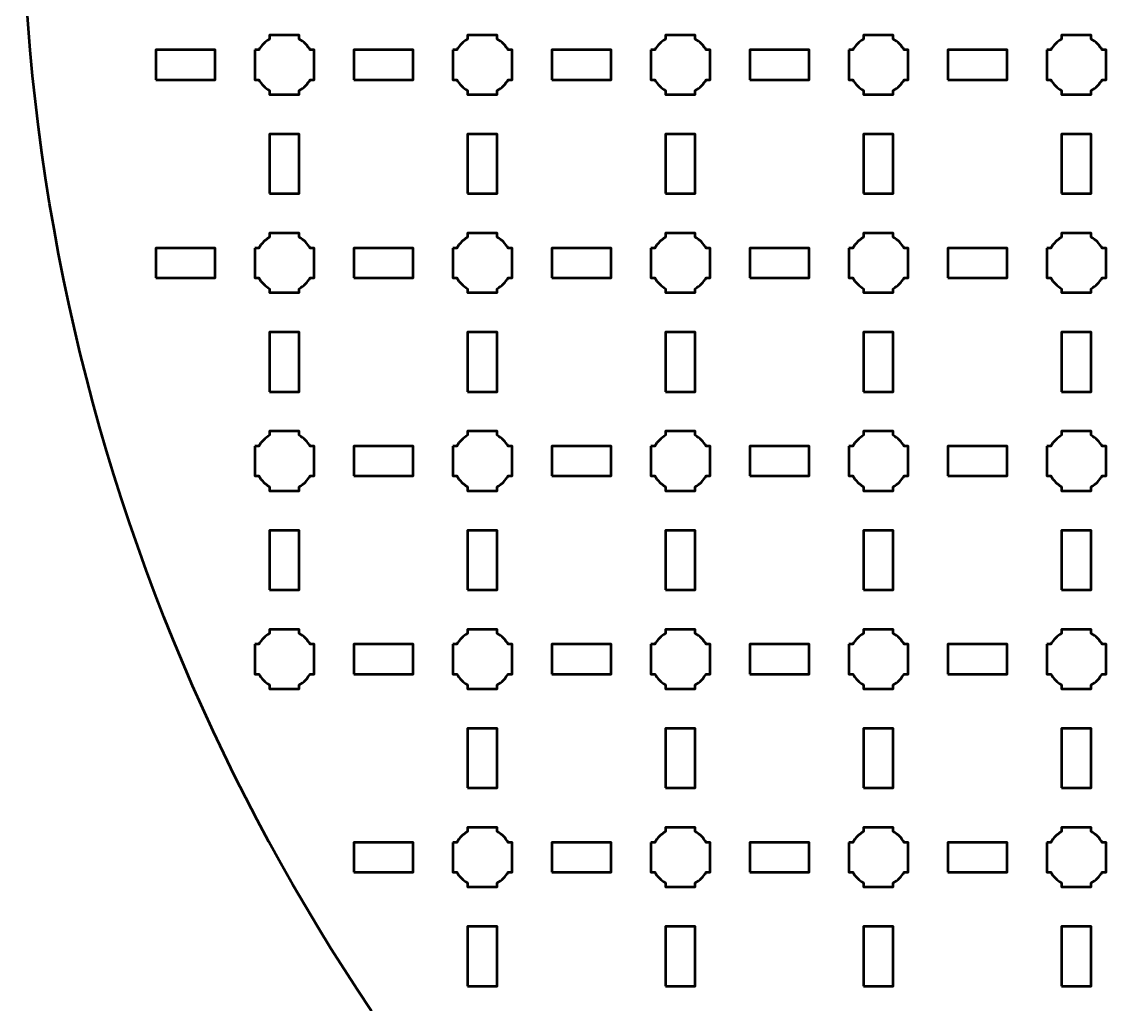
# Model space of a CAD drawing. Header units: centimetres. Extents: x -31.1 to 10.1, y -35.5 to 5.8.
# Drawn here: x -31.15 to -20, y -26.34 to -16.42 of the extents above; entities that cross this region are included whole.
import ezdxf

# ---------------------------------------------------------------- set-up
doc = ezdxf.new("R2010")
doc.units = ezdxf.units.CM
doc.header["$MEASUREMENT"] = 0
doc.layers.add('Layer 1', color=7, linetype='Continuous')

msp = doc.modelspace()

# ---------------------------------------------------------------- linework, layer by layer
at = {"layer": 'Layer 1', "lineweight": 53}
for points in [[(-29.8, -17), (-29.2, -17), (-29.2, -16.7), (-29.8, -16.7), (-29.8, -17)], [(-27.8, -17), (-27.2, -17), (-27.2, -16.7), (-27.8, -16.7), (-27.8, -17)], [(-25.8, -17), (-25.2, -17), (-25.2, -16.7), (-25.8, -16.7), (-25.8, -17)], [(-23.8, -17), (-23.2, -17), (-23.2, -16.7), (-23.8, -16.7), (-23.8, -17)], [(-21.8, -17), (-21.2, -17), (-21.2, -16.7), (-21.8, -16.7), (-21.8, -17)], [(-28.65, -18.15), (-28.35, -18.15), (-28.35, -17.55), (-28.65, -17.55), (-28.65, -18.15)], [(-26.65, -18.15), (-26.35, -18.15), (-26.35, -17.55), (-26.65, -17.55), (-26.65, -18.15)], [(-24.65, -18.15), (-24.35, -18.15), (-24.35, -17.55), (-24.65, -17.55), (-24.65, -18.15)], [(-22.65, -18.15), (-22.35, -18.15), (-22.35, -17.55), (-22.65, -17.55), (-22.65, -18.15)], [(-20.65, -18.15), (-20.35, -18.15), (-20.35, -17.55), (-20.65, -17.55), (-20.65, -18.15)], [(-29.8, -19), (-29.2, -19), (-29.2, -18.7), (-29.8, -18.7), (-29.8, -19)], [(-27.8, -19), (-27.2, -19), (-27.2, -18.7), (-27.8, -18.7), (-27.8, -19)], [(-25.8, -19), (-25.2, -19), (-25.2, -18.7), (-25.8, -18.7), (-25.8, -19)], [(-23.8, -19), (-23.2, -19), (-23.2, -18.7), (-23.8, -18.7), (-23.8, -19)], [(-21.8, -19), (-21.2, -19), (-21.2, -18.7), (-21.8, -18.7), (-21.8, -19)], [(-28.65, -20.15), (-28.35, -20.15), (-28.35, -19.55), (-28.65, -19.55), (-28.65, -20.15)], [(-26.65, -20.15), (-26.35, -20.15), (-26.35, -19.55), (-26.65, -19.55), (-26.65, -20.15)], [(-24.65, -20.15), (-24.35, -20.15), (-24.35, -19.55), (-24.65, -19.55), (-24.65, -20.15)], [(-22.65, -20.15), (-22.35, -20.15), (-22.35, -19.55), (-22.65, -19.55), (-22.65, -20.15)], [(-20.65, -20.15), (-20.35, -20.15), (-20.35, -19.55), (-20.65, -19.55), (-20.65, -20.15)], [(-27.8, -21), (-27.2, -21), (-27.2, -20.7), (-27.8, -20.7), (-27.8, -21)], [(-25.8, -21), (-25.2, -21), (-25.2, -20.7), (-25.8, -20.7), (-25.8, -21)], [(-23.8, -21), (-23.2, -21), (-23.2, -20.7), (-23.8, -20.7), (-23.8, -21)], [(-21.8, -21), (-21.2, -21), (-21.2, -20.7), (-21.8, -20.7), (-21.8, -21)], [(-28.65, -22.15), (-28.35, -22.15), (-28.35, -21.55), (-28.65, -21.55), (-28.65, -22.15)], [(-26.65, -22.15), (-26.35, -22.15), (-26.35, -21.55), (-26.65, -21.55), (-26.65, -22.15)], [(-24.65, -22.15), (-24.35, -22.15), (-24.35, -21.55), (-24.65, -21.55), (-24.65, -22.15)], [(-22.65, -22.15), (-22.35, -22.15), (-22.35, -21.55), (-22.65, -21.55), (-22.65, -22.15)], [(-20.65, -22.15), (-20.35, -22.15), (-20.35, -21.55), (-20.65, -21.55), (-20.65, -22.15)], [(-27.8, -23), (-27.2, -23), (-27.2, -22.7), (-27.8, -22.7), (-27.8, -23)], [(-25.8, -23), (-25.2, -23), (-25.2, -22.7), (-25.8, -22.7), (-25.8, -23)], [(-23.8, -23), (-23.2, -23), (-23.2, -22.7), (-23.8, -22.7), (-23.8, -23)], [(-21.8, -23), (-21.2, -23), (-21.2, -22.7), (-21.8, -22.7), (-21.8, -23)], [(-26.65, -24.15), (-26.35, -24.15), (-26.35, -23.55), (-26.65, -23.55), (-26.65, -24.15)], [(-24.65, -24.15), (-24.35, -24.15), (-24.35, -23.55), (-24.65, -23.55), (-24.65, -24.15)], [(-22.65, -24.15), (-22.35, -24.15), (-22.35, -23.55), (-22.65, -23.55), (-22.65, -24.15)], [(-20.65, -24.15), (-20.35, -24.15), (-20.35, -23.55), (-20.65, -23.55), (-20.65, -24.15)], [(-27.8, -25), (-27.2, -25), (-27.2, -24.7), (-27.8, -24.7), (-27.8, -25)], [(-25.8, -25), (-25.2, -25), (-25.2, -24.7), (-25.8, -24.7), (-25.8, -25)], [(-23.8, -25), (-23.2, -25), (-23.2, -24.7), (-23.8, -24.7), (-23.8, -25)], [(-21.8, -25), (-21.2, -25), (-21.2, -24.7), (-21.8, -24.7), (-21.8, -25)], [(-26.65, -26.15), (-26.35, -26.15), (-26.35, -25.55), (-26.65, -25.55), (-26.65, -26.15)], [(-24.65, -26.15), (-24.35, -26.15), (-24.35, -25.55), (-24.65, -25.55), (-24.65, -26.15)], [(-22.65, -26.15), (-22.35, -26.15), (-22.35, -25.55), (-22.65, -25.55), (-22.65, -26.15)], [(-20.65, -26.15), (-20.35, -26.15), (-20.35, -25.55), (-20.65, -25.55), (-20.65, -26.15)]]:
    msp.add_lwpolyline(points, close=True, dxfattribs=at)
at = {"layer": 'Layer 1', "color": 250, "lineweight": 53}
msp.add_ellipse((-10.5, -14.85), major_axis=(0, 20.65), ratio=1, dxfattribs=at)
at = {"layer": 'Layer 1', "lineweight": 53}
for points in [[(-28.8, -16.7), (-28.8, -16.7), (-28.75985, -16.7), (-28.75985, -16.7), (-28.75985, -16.7), (-28.7335, -16.65447), (-28.69553, -16.6165), (-28.65, -16.59015), (-28.65, -16.59015), (-28.65, -16.59015), (-28.65, -16.55), (-28.65, -16.55), (-28.65, -16.55), (-28.65, -16.55), (-28.5, -16.55), (-28.5, -16.55), (-28.5, -16.55), (-28.5, -16.55), (-28.35, -16.55), (-28.35, -16.55), (-28.35, -16.55), (-28.35, -16.55), (-28.35, -16.59015), (-28.35, -16.59015), (-28.35, -16.59015), (-28.30447, -16.6165), (-28.2665, -16.65447), (-28.24015, -16.7), (-28.24015, -16.7), (-28.24015, -16.7), (-28.2, -16.7), (-28.2, -16.7), (-28.2, -16.7), (-28.2, -16.7), (-28.2, -16.85), (-28.2, -16.85), (-28.2, -16.85), (-28.2, -16.85), (-28.2, -17), (-28.2, -17), (-28.2, -17), (-28.2, -17), (-28.24015, -17), (-28.24015, -17), (-28.24015, -17), (-28.2665, -17.04553), (-28.30447, -17.0835), (-28.35, -17.10985), (-28.35, -17.10985), (-28.35, -17.10985), (-28.35, -17.15), (-28.35, -17.15), (-28.35, -17.15), (-28.35, -17.15), (-28.5, -17.15), (-28.5, -17.15), (-28.5, -17.15), (-28.5, -17.15), (-28.65, -17.15), (-28.65, -17.15), (-28.65, -17.15), (-28.65, -17.15), (-28.65, -17.10985), (-28.65, -17.10985), (-28.65, -17.10985), (-28.69553, -17.0835), (-28.7335, -17.04553), (-28.75985, -17), (-28.75985, -17), (-28.75985, -17), (-28.8, -17), (-28.8, -17), (-28.8, -17), (-28.8, -17), (-28.8, -16.85), (-28.8, -16.85), (-28.8, -16.85), (-28.8, -16.85), (-28.8, -16.7), (-28.8, -16.7)], [(-26.8, -16.7), (-26.8, -16.7), (-26.75985, -16.7), (-26.75985, -16.7), (-26.75985, -16.7), (-26.7335, -16.65447), (-26.69553, -16.6165), (-26.65, -16.59015), (-26.65, -16.59015), (-26.65, -16.59015), (-26.65, -16.55), (-26.65, -16.55), (-26.65, -16.55), (-26.65, -16.55), (-26.5, -16.55), (-26.5, -16.55), (-26.5, -16.55), (-26.5, -16.55), (-26.35, -16.55), (-26.35, -16.55), (-26.35, -16.55), (-26.35, -16.55), (-26.35, -16.59015), (-26.35, -16.59015), (-26.35, -16.59015), (-26.30447, -16.6165), (-26.2665, -16.65447), (-26.24015, -16.7), (-26.24015, -16.7), (-26.24015, -16.7), (-26.2, -16.7), (-26.2, -16.7), (-26.2, -16.7), (-26.2, -16.7), (-26.2, -16.85), (-26.2, -16.85), (-26.2, -16.85), (-26.2, -16.85), (-26.2, -17), (-26.2, -17), (-26.2, -17), (-26.2, -17), (-26.24015, -17), (-26.24015, -17), (-26.24015, -17), (-26.2665, -17.04553), (-26.30447, -17.0835), (-26.35, -17.10985), (-26.35, -17.10985), (-26.35, -17.10985), (-26.35, -17.15), (-26.35, -17.15), (-26.35, -17.15), (-26.35, -17.15), (-26.5, -17.15), (-26.5, -17.15), (-26.5, -17.15), (-26.5, -17.15), (-26.65, -17.15), (-26.65, -17.15), (-26.65, -17.15), (-26.65, -17.15), (-26.65, -17.10985), (-26.65, -17.10985), (-26.65, -17.10985), (-26.69553, -17.0835), (-26.7335, -17.04553), (-26.75985, -17), (-26.75985, -17), (-26.75985, -17), (-26.8, -17), (-26.8, -17), (-26.8, -17), (-26.8, -17), (-26.8, -16.85), (-26.8, -16.85), (-26.8, -16.85), (-26.8, -16.85), (-26.8, -16.7), (-26.8, -16.7)], [(-24.8, -16.7), (-24.8, -16.7), (-24.75985, -16.7), (-24.75985, -16.7), (-24.75985, -16.7), (-24.7335, -16.65447), (-24.69553, -16.6165), (-24.65, -16.59015), (-24.65, -16.59015), (-24.65, -16.59015), (-24.65, -16.55), (-24.65, -16.55), (-24.65, -16.55), (-24.65, -16.55), (-24.5, -16.55), (-24.5, -16.55), (-24.5, -16.55), (-24.5, -16.55), (-24.35, -16.55), (-24.35, -16.55), (-24.35, -16.55), (-24.35, -16.55), (-24.35, -16.59015), (-24.35, -16.59015), (-24.35, -16.59015), (-24.30447, -16.6165), (-24.2665, -16.65447), (-24.24015, -16.7), (-24.24015, -16.7), (-24.24015, -16.7), (-24.2, -16.7), (-24.2, -16.7), (-24.2, -16.7), (-24.2, -16.7), (-24.2, -16.85), (-24.2, -16.85), (-24.2, -16.85), (-24.2, -16.85), (-24.2, -17), (-24.2, -17), (-24.2, -17), (-24.2, -17), (-24.24015, -17), (-24.24015, -17), (-24.24015, -17), (-24.2665, -17.04553), (-24.30447, -17.0835), (-24.35, -17.10985), (-24.35, -17.10985), (-24.35, -17.10985), (-24.35, -17.15), (-24.35, -17.15), (-24.35, -17.15), (-24.35, -17.15), (-24.5, -17.15), (-24.5, -17.15), (-24.5, -17.15), (-24.5, -17.15), (-24.65, -17.15), (-24.65, -17.15), (-24.65, -17.15), (-24.65, -17.15), (-24.65, -17.10985), (-24.65, -17.10985), (-24.65, -17.10985), (-24.69553, -17.0835), (-24.7335, -17.04553), (-24.75985, -17), (-24.75985, -17), (-24.75985, -17), (-24.8, -17), (-24.8, -17), (-24.8, -17), (-24.8, -17), (-24.8, -16.85), (-24.8, -16.85), (-24.8, -16.85), (-24.8, -16.85), (-24.8, -16.7), (-24.8, -16.7)], [(-22.8, -16.7), (-22.8, -16.7), (-22.75985, -16.7), (-22.75985, -16.7), (-22.75985, -16.7), (-22.7335, -16.65447), (-22.69553, -16.6165), (-22.65, -16.59015), (-22.65, -16.59015), (-22.65, -16.59015), (-22.65, -16.55), (-22.65, -16.55), (-22.65, -16.55), (-22.65, -16.55), (-22.5, -16.55), (-22.5, -16.55), (-22.5, -16.55), (-22.5, -16.55), (-22.35, -16.55), (-22.35, -16.55), (-22.35, -16.55), (-22.35, -16.55), (-22.35, -16.59015), (-22.35, -16.59015), (-22.35, -16.59015), (-22.30447, -16.6165), (-22.2665, -16.65447), (-22.24015, -16.7), (-22.24015, -16.7), (-22.24015, -16.7), (-22.2, -16.7), (-22.2, -16.7), (-22.2, -16.7), (-22.2, -16.7), (-22.2, -16.85), (-22.2, -16.85), (-22.2, -16.85), (-22.2, -16.85), (-22.2, -17), (-22.2, -17), (-22.2, -17), (-22.2, -17), (-22.24015, -17), (-22.24015, -17), (-22.24015, -17), (-22.2665, -17.04553), (-22.30447, -17.0835), (-22.35, -17.10985), (-22.35, -17.10985), (-22.35, -17.10985), (-22.35, -17.15), (-22.35, -17.15), (-22.35, -17.15), (-22.35, -17.15), (-22.5, -17.15), (-22.5, -17.15), (-22.5, -17.15), (-22.5, -17.15), (-22.65, -17.15), (-22.65, -17.15), (-22.65, -17.15), (-22.65, -17.15), (-22.65, -17.10985), (-22.65, -17.10985), (-22.65, -17.10985), (-22.69553, -17.0835), (-22.7335, -17.04553), (-22.75985, -17), (-22.75985, -17), (-22.75985, -17), (-22.8, -17), (-22.8, -17), (-22.8, -17), (-22.8, -17), (-22.8, -16.85), (-22.8, -16.85), (-22.8, -16.85), (-22.8, -16.85), (-22.8, -16.7), (-22.8, -16.7)], [(-20.8, -16.7), (-20.8, -16.7), (-20.75985, -16.7), (-20.75985, -16.7), (-20.75985, -16.7), (-20.7335, -16.65447), (-20.69553, -16.6165), (-20.65, -16.59015), (-20.65, -16.59015), (-20.65, -16.59015), (-20.65, -16.55), (-20.65, -16.55), (-20.65, -16.55), (-20.65, -16.55), (-20.5, -16.55), (-20.5, -16.55), (-20.5, -16.55), (-20.5, -16.55), (-20.35, -16.55), (-20.35, -16.55), (-20.35, -16.55), (-20.35, -16.55), (-20.35, -16.59015), (-20.35, -16.59015), (-20.35, -16.59015), (-20.30447, -16.6165), (-20.2665, -16.65447), (-20.24015, -16.7), (-20.24015, -16.7), (-20.24015, -16.7), (-20.2, -16.7), (-20.2, -16.7), (-20.2, -16.7), (-20.2, -16.7), (-20.2, -16.85), (-20.2, -16.85), (-20.2, -16.85), (-20.2, -16.85), (-20.2, -17), (-20.2, -17), (-20.2, -17), (-20.2, -17), (-20.24015, -17), (-20.24015, -17), (-20.24015, -17), (-20.2665, -17.04553), (-20.30447, -17.0835), (-20.35, -17.10985), (-20.35, -17.10985), (-20.35, -17.10985), (-20.35, -17.15), (-20.35, -17.15), (-20.35, -17.15), (-20.35, -17.15), (-20.5, -17.15), (-20.5, -17.15), (-20.5, -17.15), (-20.5, -17.15), (-20.65, -17.15), (-20.65, -17.15), (-20.65, -17.15), (-20.65, -17.15), (-20.65, -17.10985), (-20.65, -17.10985), (-20.65, -17.10985), (-20.69553, -17.0835), (-20.7335, -17.04553), (-20.75985, -17), (-20.75985, -17), (-20.75985, -17), (-20.8, -17), (-20.8, -17), (-20.8, -17), (-20.8, -17), (-20.8, -16.85), (-20.8, -16.85), (-20.8, -16.85), (-20.8, -16.85), (-20.8, -16.7), (-20.8, -16.7)], [(-28.8, -18.7), (-28.8, -18.7), (-28.75985, -18.7), (-28.75985, -18.7), (-28.75985, -18.7), (-28.7335, -18.65447), (-28.69553, -18.6165), (-28.65, -18.59015), (-28.65, -18.59015), (-28.65, -18.59015), (-28.65, -18.55), (-28.65, -18.55), (-28.65, -18.55), (-28.65, -18.55), (-28.5, -18.55), (-28.5, -18.55), (-28.5, -18.55), (-28.5, -18.55), (-28.35, -18.55), (-28.35, -18.55), (-28.35, -18.55), (-28.35, -18.55), (-28.35, -18.59015), (-28.35, -18.59015), (-28.35, -18.59015), (-28.30447, -18.6165), (-28.2665, -18.65447), (-28.24015, -18.7), (-28.24015, -18.7), (-28.24015, -18.7), (-28.2, -18.7), (-28.2, -18.7), (-28.2, -18.7), (-28.2, -18.7), (-28.2, -18.85), (-28.2, -18.85), (-28.2, -18.85), (-28.2, -18.85), (-28.2, -19), (-28.2, -19), (-28.2, -19), (-28.2, -19), (-28.24015, -19), (-28.24015, -19), (-28.24015, -19), (-28.2665, -19.04553), (-28.30447, -19.0835), (-28.35, -19.10985), (-28.35, -19.10985), (-28.35, -19.10985), (-28.35, -19.15), (-28.35, -19.15), (-28.35, -19.15), (-28.35, -19.15), (-28.5, -19.15), (-28.5, -19.15), (-28.5, -19.15), (-28.5, -19.15), (-28.65, -19.15), (-28.65, -19.15), (-28.65, -19.15), (-28.65, -19.15), (-28.65, -19.10985), (-28.65, -19.10985), (-28.65, -19.10985), (-28.69553, -19.0835), (-28.7335, -19.04553), (-28.75985, -19), (-28.75985, -19), (-28.75985, -19), (-28.8, -19), (-28.8, -19), (-28.8, -19), (-28.8, -19), (-28.8, -18.85), (-28.8, -18.85), (-28.8, -18.85), (-28.8, -18.85), (-28.8, -18.7), (-28.8, -18.7)], [(-26.8, -18.7), (-26.8, -18.7), (-26.75985, -18.7), (-26.75985, -18.7), (-26.75985, -18.7), (-26.7335, -18.65447), (-26.69553, -18.6165), (-26.65, -18.59015), (-26.65, -18.59015), (-26.65, -18.59015), (-26.65, -18.55), (-26.65, -18.55), (-26.65, -18.55), (-26.65, -18.55), (-26.5, -18.55), (-26.5, -18.55), (-26.5, -18.55), (-26.5, -18.55), (-26.35, -18.55), (-26.35, -18.55), (-26.35, -18.55), (-26.35, -18.55), (-26.35, -18.59015), (-26.35, -18.59015), (-26.35, -18.59015), (-26.30447, -18.6165), (-26.2665, -18.65447), (-26.24015, -18.7), (-26.24015, -18.7), (-26.24015, -18.7), (-26.2, -18.7), (-26.2, -18.7), (-26.2, -18.7), (-26.2, -18.7), (-26.2, -18.85), (-26.2, -18.85), (-26.2, -18.85), (-26.2, -18.85), (-26.2, -19), (-26.2, -19), (-26.2, -19), (-26.2, -19), (-26.24015, -19), (-26.24015, -19), (-26.24015, -19), (-26.2665, -19.04553), (-26.30447, -19.0835), (-26.35, -19.10985), (-26.35, -19.10985), (-26.35, -19.10985), (-26.35, -19.15), (-26.35, -19.15), (-26.35, -19.15), (-26.35, -19.15), (-26.5, -19.15), (-26.5, -19.15), (-26.5, -19.15), (-26.5, -19.15), (-26.65, -19.15), (-26.65, -19.15), (-26.65, -19.15), (-26.65, -19.15), (-26.65, -19.10985), (-26.65, -19.10985), (-26.65, -19.10985), (-26.69553, -19.0835), (-26.7335, -19.04553), (-26.75985, -19), (-26.75985, -19), (-26.75985, -19), (-26.8, -19), (-26.8, -19), (-26.8, -19), (-26.8, -19), (-26.8, -18.85), (-26.8, -18.85), (-26.8, -18.85), (-26.8, -18.85), (-26.8, -18.7), (-26.8, -18.7)], [(-24.8, -18.7), (-24.8, -18.7), (-24.75985, -18.7), (-24.75985, -18.7), (-24.75985, -18.7), (-24.7335, -18.65447), (-24.69553, -18.6165), (-24.65, -18.59015), (-24.65, -18.59015), (-24.65, -18.59015), (-24.65, -18.55), (-24.65, -18.55), (-24.65, -18.55), (-24.65, -18.55), (-24.5, -18.55), (-24.5, -18.55), (-24.5, -18.55), (-24.5, -18.55), (-24.35, -18.55), (-24.35, -18.55), (-24.35, -18.55), (-24.35, -18.55), (-24.35, -18.59015), (-24.35, -18.59015), (-24.35, -18.59015), (-24.30447, -18.6165), (-24.2665, -18.65447), (-24.24015, -18.7), (-24.24015, -18.7), (-24.24015, -18.7), (-24.2, -18.7), (-24.2, -18.7), (-24.2, -18.7), (-24.2, -18.7), (-24.2, -18.85), (-24.2, -18.85), (-24.2, -18.85), (-24.2, -18.85), (-24.2, -19), (-24.2, -19), (-24.2, -19), (-24.2, -19), (-24.24015, -19), (-24.24015, -19), (-24.24015, -19), (-24.2665, -19.04553), (-24.30447, -19.0835), (-24.35, -19.10985), (-24.35, -19.10985), (-24.35, -19.10985), (-24.35, -19.15), (-24.35, -19.15), (-24.35, -19.15), (-24.35, -19.15), (-24.5, -19.15), (-24.5, -19.15), (-24.5, -19.15), (-24.5, -19.15), (-24.65, -19.15), (-24.65, -19.15), (-24.65, -19.15), (-24.65, -19.15), (-24.65, -19.10985), (-24.65, -19.10985), (-24.65, -19.10985), (-24.69553, -19.0835), (-24.7335, -19.04553), (-24.75985, -19), (-24.75985, -19), (-24.75985, -19), (-24.8, -19), (-24.8, -19), (-24.8, -19), (-24.8, -19), (-24.8, -18.85), (-24.8, -18.85), (-24.8, -18.85), (-24.8, -18.85), (-24.8, -18.7), (-24.8, -18.7)], [(-22.8, -18.7), (-22.8, -18.7), (-22.75985, -18.7), (-22.75985, -18.7), (-22.75985, -18.7), (-22.7335, -18.65447), (-22.69553, -18.6165), (-22.65, -18.59015), (-22.65, -18.59015), (-22.65, -18.59015), (-22.65, -18.55), (-22.65, -18.55), (-22.65, -18.55), (-22.65, -18.55), (-22.5, -18.55), (-22.5, -18.55), (-22.5, -18.55), (-22.5, -18.55), (-22.35, -18.55), (-22.35, -18.55), (-22.35, -18.55), (-22.35, -18.55), (-22.35, -18.59015), (-22.35, -18.59015), (-22.35, -18.59015), (-22.30447, -18.6165), (-22.2665, -18.65447), (-22.24015, -18.7), (-22.24015, -18.7), (-22.24015, -18.7), (-22.2, -18.7), (-22.2, -18.7), (-22.2, -18.7), (-22.2, -18.7), (-22.2, -18.85), (-22.2, -18.85), (-22.2, -18.85), (-22.2, -18.85), (-22.2, -19), (-22.2, -19), (-22.2, -19), (-22.2, -19), (-22.24015, -19), (-22.24015, -19), (-22.24015, -19), (-22.2665, -19.04553), (-22.30447, -19.0835), (-22.35, -19.10985), (-22.35, -19.10985), (-22.35, -19.10985), (-22.35, -19.15), (-22.35, -19.15), (-22.35, -19.15), (-22.35, -19.15), (-22.5, -19.15), (-22.5, -19.15), (-22.5, -19.15), (-22.5, -19.15), (-22.65, -19.15), (-22.65, -19.15), (-22.65, -19.15), (-22.65, -19.15), (-22.65, -19.10985), (-22.65, -19.10985), (-22.65, -19.10985), (-22.69553, -19.0835), (-22.7335, -19.04553), (-22.75985, -19), (-22.75985, -19), (-22.75985, -19), (-22.8, -19), (-22.8, -19), (-22.8, -19), (-22.8, -19), (-22.8, -18.85), (-22.8, -18.85), (-22.8, -18.85), (-22.8, -18.85), (-22.8, -18.7), (-22.8, -18.7)], [(-20.8, -18.7), (-20.8, -18.7), (-20.75985, -18.7), (-20.75985, -18.7), (-20.75985, -18.7), (-20.7335, -18.65447), (-20.69553, -18.6165), (-20.65, -18.59015), (-20.65, -18.59015), (-20.65, -18.59015), (-20.65, -18.55), (-20.65, -18.55), (-20.65, -18.55), (-20.65, -18.55), (-20.5, -18.55), (-20.5, -18.55), (-20.5, -18.55), (-20.5, -18.55), (-20.35, -18.55), (-20.35, -18.55), (-20.35, -18.55), (-20.35, -18.55), (-20.35, -18.59015), (-20.35, -18.59015), (-20.35, -18.59015), (-20.30447, -18.6165), (-20.2665, -18.65447), (-20.24015, -18.7), (-20.24015, -18.7), (-20.24015, -18.7), (-20.2, -18.7), (-20.2, -18.7), (-20.2, -18.7), (-20.2, -18.7), (-20.2, -18.85), (-20.2, -18.85), (-20.2, -18.85), (-20.2, -18.85), (-20.2, -19), (-20.2, -19), (-20.2, -19), (-20.2, -19), (-20.24015, -19), (-20.24015, -19), (-20.24015, -19), (-20.2665, -19.04553), (-20.30447, -19.0835), (-20.35, -19.10985), (-20.35, -19.10985), (-20.35, -19.10985), (-20.35, -19.15), (-20.35, -19.15), (-20.35, -19.15), (-20.35, -19.15), (-20.5, -19.15), (-20.5, -19.15), (-20.5, -19.15), (-20.5, -19.15), (-20.65, -19.15), (-20.65, -19.15), (-20.65, -19.15), (-20.65, -19.15), (-20.65, -19.10985), (-20.65, -19.10985), (-20.65, -19.10985), (-20.69553, -19.0835), (-20.7335, -19.04553), (-20.75985, -19), (-20.75985, -19), (-20.75985, -19), (-20.8, -19), (-20.8, -19), (-20.8, -19), (-20.8, -19), (-20.8, -18.85), (-20.8, -18.85), (-20.8, -18.85), (-20.8, -18.85), (-20.8, -18.7), (-20.8, -18.7)], [(-28.8, -20.7), (-28.8, -20.7), (-28.75985, -20.7), (-28.75985, -20.7), (-28.75985, -20.7), (-28.7335, -20.65447), (-28.69553, -20.6165), (-28.65, -20.59015), (-28.65, -20.59015), (-28.65, -20.59015), (-28.65, -20.55), (-28.65, -20.55), (-28.65, -20.55), (-28.65, -20.55), (-28.5, -20.55), (-28.5, -20.55), (-28.5, -20.55), (-28.5, -20.55), (-28.35, -20.55), (-28.35, -20.55), (-28.35, -20.55), (-28.35, -20.55), (-28.35, -20.59015), (-28.35, -20.59015), (-28.35, -20.59015), (-28.30447, -20.6165), (-28.2665, -20.65447), (-28.24015, -20.7), (-28.24015, -20.7), (-28.24015, -20.7), (-28.2, -20.7), (-28.2, -20.7), (-28.2, -20.7), (-28.2, -20.7), (-28.2, -20.85), (-28.2, -20.85), (-28.2, -20.85), (-28.2, -20.85), (-28.2, -21), (-28.2, -21), (-28.2, -21), (-28.2, -21), (-28.24015, -21), (-28.24015, -21), (-28.24015, -21), (-28.2665, -21.04553), (-28.30447, -21.0835), (-28.35, -21.10985), (-28.35, -21.10985), (-28.35, -21.10985), (-28.35, -21.15), (-28.35, -21.15), (-28.35, -21.15), (-28.35, -21.15), (-28.5, -21.15), (-28.5, -21.15), (-28.5, -21.15), (-28.5, -21.15), (-28.65, -21.15), (-28.65, -21.15), (-28.65, -21.15), (-28.65, -21.15), (-28.65, -21.10985), (-28.65, -21.10985), (-28.65, -21.10985), (-28.69553, -21.0835), (-28.7335, -21.04553), (-28.75985, -21), (-28.75985, -21), (-28.75985, -21), (-28.8, -21), (-28.8, -21), (-28.8, -21), (-28.8, -21), (-28.8, -20.85), (-28.8, -20.85), (-28.8, -20.85), (-28.8, -20.85), (-28.8, -20.7), (-28.8, -20.7)], [(-26.8, -20.7), (-26.8, -20.7), (-26.75985, -20.7), (-26.75985, -20.7), (-26.75985, -20.7), (-26.7335, -20.65447), (-26.69553, -20.6165), (-26.65, -20.59015), (-26.65, -20.59015), (-26.65, -20.59015), (-26.65, -20.55), (-26.65, -20.55), (-26.65, -20.55), (-26.65, -20.55), (-26.5, -20.55), (-26.5, -20.55), (-26.5, -20.55), (-26.5, -20.55), (-26.35, -20.55), (-26.35, -20.55), (-26.35, -20.55), (-26.35, -20.55), (-26.35, -20.59015), (-26.35, -20.59015), (-26.35, -20.59015), (-26.30447, -20.6165), (-26.2665, -20.65447), (-26.24015, -20.7), (-26.24015, -20.7), (-26.24015, -20.7), (-26.2, -20.7), (-26.2, -20.7), (-26.2, -20.7), (-26.2, -20.7), (-26.2, -20.85), (-26.2, -20.85), (-26.2, -20.85), (-26.2, -20.85), (-26.2, -21), (-26.2, -21), (-26.2, -21), (-26.2, -21), (-26.24015, -21), (-26.24015, -21), (-26.24015, -21), (-26.2665, -21.04553), (-26.30447, -21.0835), (-26.35, -21.10985), (-26.35, -21.10985), (-26.35, -21.10985), (-26.35, -21.15), (-26.35, -21.15), (-26.35, -21.15), (-26.35, -21.15), (-26.5, -21.15), (-26.5, -21.15), (-26.5, -21.15), (-26.5, -21.15), (-26.65, -21.15), (-26.65, -21.15), (-26.65, -21.15), (-26.65, -21.15), (-26.65, -21.10985), (-26.65, -21.10985), (-26.65, -21.10985), (-26.69553, -21.0835), (-26.7335, -21.04553), (-26.75985, -21), (-26.75985, -21), (-26.75985, -21), (-26.8, -21), (-26.8, -21), (-26.8, -21), (-26.8, -21), (-26.8, -20.85), (-26.8, -20.85), (-26.8, -20.85), (-26.8, -20.85), (-26.8, -20.7), (-26.8, -20.7)], [(-24.8, -20.7), (-24.8, -20.7), (-24.75985, -20.7), (-24.75985, -20.7), (-24.75985, -20.7), (-24.7335, -20.65447), (-24.69553, -20.6165), (-24.65, -20.59015), (-24.65, -20.59015), (-24.65, -20.59015), (-24.65, -20.55), (-24.65, -20.55), (-24.65, -20.55), (-24.65, -20.55), (-24.5, -20.55), (-24.5, -20.55), (-24.5, -20.55), (-24.5, -20.55), (-24.35, -20.55), (-24.35, -20.55), (-24.35, -20.55), (-24.35, -20.55), (-24.35, -20.59015), (-24.35, -20.59015), (-24.35, -20.59015), (-24.30447, -20.6165), (-24.2665, -20.65447), (-24.24015, -20.7), (-24.24015, -20.7), (-24.24015, -20.7), (-24.2, -20.7), (-24.2, -20.7), (-24.2, -20.7), (-24.2, -20.7), (-24.2, -20.85), (-24.2, -20.85), (-24.2, -20.85), (-24.2, -20.85), (-24.2, -21), (-24.2, -21), (-24.2, -21), (-24.2, -21), (-24.24015, -21), (-24.24015, -21), (-24.24015, -21), (-24.2665, -21.04553), (-24.30447, -21.0835), (-24.35, -21.10985), (-24.35, -21.10985), (-24.35, -21.10985), (-24.35, -21.15), (-24.35, -21.15), (-24.35, -21.15), (-24.35, -21.15), (-24.5, -21.15), (-24.5, -21.15), (-24.5, -21.15), (-24.5, -21.15), (-24.65, -21.15), (-24.65, -21.15), (-24.65, -21.15), (-24.65, -21.15), (-24.65, -21.10985), (-24.65, -21.10985), (-24.65, -21.10985), (-24.69553, -21.0835), (-24.7335, -21.04553), (-24.75985, -21), (-24.75985, -21), (-24.75985, -21), (-24.8, -21), (-24.8, -21), (-24.8, -21), (-24.8, -21), (-24.8, -20.85), (-24.8, -20.85), (-24.8, -20.85), (-24.8, -20.85), (-24.8, -20.7), (-24.8, -20.7)], [(-22.8, -20.7), (-22.8, -20.7), (-22.75985, -20.7), (-22.75985, -20.7), (-22.75985, -20.7), (-22.7335, -20.65447), (-22.69553, -20.6165), (-22.65, -20.59015), (-22.65, -20.59015), (-22.65, -20.59015), (-22.65, -20.55), (-22.65, -20.55), (-22.65, -20.55), (-22.65, -20.55), (-22.5, -20.55), (-22.5, -20.55), (-22.5, -20.55), (-22.5, -20.55), (-22.35, -20.55), (-22.35, -20.55), (-22.35, -20.55), (-22.35, -20.55), (-22.35, -20.59015), (-22.35, -20.59015), (-22.35, -20.59015), (-22.30447, -20.6165), (-22.2665, -20.65447), (-22.24015, -20.7), (-22.24015, -20.7), (-22.24015, -20.7), (-22.2, -20.7), (-22.2, -20.7), (-22.2, -20.7), (-22.2, -20.7), (-22.2, -20.85), (-22.2, -20.85), (-22.2, -20.85), (-22.2, -20.85), (-22.2, -21), (-22.2, -21), (-22.2, -21), (-22.2, -21), (-22.24015, -21), (-22.24015, -21), (-22.24015, -21), (-22.2665, -21.04553), (-22.30447, -21.0835), (-22.35, -21.10985), (-22.35, -21.10985), (-22.35, -21.10985), (-22.35, -21.15), (-22.35, -21.15), (-22.35, -21.15), (-22.35, -21.15), (-22.5, -21.15), (-22.5, -21.15), (-22.5, -21.15), (-22.5, -21.15), (-22.65, -21.15), (-22.65, -21.15), (-22.65, -21.15), (-22.65, -21.15), (-22.65, -21.10985), (-22.65, -21.10985), (-22.65, -21.10985), (-22.69553, -21.0835), (-22.7335, -21.04553), (-22.75985, -21), (-22.75985, -21), (-22.75985, -21), (-22.8, -21), (-22.8, -21), (-22.8, -21), (-22.8, -21), (-22.8, -20.85), (-22.8, -20.85), (-22.8, -20.85), (-22.8, -20.85), (-22.8, -20.7), (-22.8, -20.7)], [(-20.8, -20.7), (-20.8, -20.7), (-20.75985, -20.7), (-20.75985, -20.7), (-20.75985, -20.7), (-20.7335, -20.65447), (-20.69553, -20.6165), (-20.65, -20.59015), (-20.65, -20.59015), (-20.65, -20.59015), (-20.65, -20.55), (-20.65, -20.55), (-20.65, -20.55), (-20.65, -20.55), (-20.5, -20.55), (-20.5, -20.55), (-20.5, -20.55), (-20.5, -20.55), (-20.35, -20.55), (-20.35, -20.55), (-20.35, -20.55), (-20.35, -20.55), (-20.35, -20.59015), (-20.35, -20.59015), (-20.35, -20.59015), (-20.30447, -20.6165), (-20.2665, -20.65447), (-20.24015, -20.7), (-20.24015, -20.7), (-20.24015, -20.7), (-20.2, -20.7), (-20.2, -20.7), (-20.2, -20.7), (-20.2, -20.7), (-20.2, -20.85), (-20.2, -20.85), (-20.2, -20.85), (-20.2, -20.85), (-20.2, -21), (-20.2, -21), (-20.2, -21), (-20.2, -21), (-20.24015, -21), (-20.24015, -21), (-20.24015, -21), (-20.2665, -21.04553), (-20.30447, -21.0835), (-20.35, -21.10985), (-20.35, -21.10985), (-20.35, -21.10985), (-20.35, -21.15), (-20.35, -21.15), (-20.35, -21.15), (-20.35, -21.15), (-20.5, -21.15), (-20.5, -21.15), (-20.5, -21.15), (-20.5, -21.15), (-20.65, -21.15), (-20.65, -21.15), (-20.65, -21.15), (-20.65, -21.15), (-20.65, -21.10985), (-20.65, -21.10985), (-20.65, -21.10985), (-20.69553, -21.0835), (-20.7335, -21.04553), (-20.75985, -21), (-20.75985, -21), (-20.75985, -21), (-20.8, -21), (-20.8, -21), (-20.8, -21), (-20.8, -21), (-20.8, -20.85), (-20.8, -20.85), (-20.8, -20.85), (-20.8, -20.85), (-20.8, -20.7), (-20.8, -20.7)], [(-28.8, -22.7), (-28.8, -22.7), (-28.75985, -22.7), (-28.75985, -22.7), (-28.75985, -22.7), (-28.7335, -22.65447), (-28.69553, -22.6165), (-28.65, -22.59015), (-28.65, -22.59015), (-28.65, -22.59015), (-28.65, -22.55), (-28.65, -22.55), (-28.65, -22.55), (-28.65, -22.55), (-28.5, -22.55), (-28.5, -22.55), (-28.5, -22.55), (-28.5, -22.55), (-28.35, -22.55), (-28.35, -22.55), (-28.35, -22.55), (-28.35, -22.55), (-28.35, -22.59015), (-28.35, -22.59015), (-28.35, -22.59015), (-28.30447, -22.6165), (-28.2665, -22.65447), (-28.24015, -22.7), (-28.24015, -22.7), (-28.24015, -22.7), (-28.2, -22.7), (-28.2, -22.7), (-28.2, -22.7), (-28.2, -22.7), (-28.2, -22.85), (-28.2, -22.85), (-28.2, -22.85), (-28.2, -22.85), (-28.2, -23), (-28.2, -23), (-28.2, -23), (-28.2, -23), (-28.24015, -23), (-28.24015, -23), (-28.24015, -23), (-28.2665, -23.04553), (-28.30447, -23.0835), (-28.35, -23.10985), (-28.35, -23.10985), (-28.35, -23.10985), (-28.35, -23.15), (-28.35, -23.15), (-28.35, -23.15), (-28.35, -23.15), (-28.5, -23.15), (-28.5, -23.15), (-28.5, -23.15), (-28.5, -23.15), (-28.65, -23.15), (-28.65, -23.15), (-28.65, -23.15), (-28.65, -23.15), (-28.65, -23.10985), (-28.65, -23.10985), (-28.65, -23.10985), (-28.69553, -23.0835), (-28.7335, -23.04553), (-28.75985, -23), (-28.75985, -23), (-28.75985, -23), (-28.8, -23), (-28.8, -23), (-28.8, -23), (-28.8, -23), (-28.8, -22.85), (-28.8, -22.85), (-28.8, -22.85), (-28.8, -22.85), (-28.8, -22.7), (-28.8, -22.7)], [(-26.8, -22.7), (-26.8, -22.7), (-26.75985, -22.7), (-26.75985, -22.7), (-26.75985, -22.7), (-26.7335, -22.65447), (-26.69553, -22.6165), (-26.65, -22.59015), (-26.65, -22.59015), (-26.65, -22.59015), (-26.65, -22.55), (-26.65, -22.55), (-26.65, -22.55), (-26.65, -22.55), (-26.5, -22.55), (-26.5, -22.55), (-26.5, -22.55), (-26.5, -22.55), (-26.35, -22.55), (-26.35, -22.55), (-26.35, -22.55), (-26.35, -22.55), (-26.35, -22.59015), (-26.35, -22.59015), (-26.35, -22.59015), (-26.30447, -22.6165), (-26.2665, -22.65447), (-26.24015, -22.7), (-26.24015, -22.7), (-26.24015, -22.7), (-26.2, -22.7), (-26.2, -22.7), (-26.2, -22.7), (-26.2, -22.7), (-26.2, -22.85), (-26.2, -22.85), (-26.2, -22.85), (-26.2, -22.85), (-26.2, -23), (-26.2, -23), (-26.2, -23), (-26.2, -23), (-26.24015, -23), (-26.24015, -23), (-26.24015, -23), (-26.2665, -23.04553), (-26.30447, -23.0835), (-26.35, -23.10985), (-26.35, -23.10985), (-26.35, -23.10985), (-26.35, -23.15), (-26.35, -23.15), (-26.35, -23.15), (-26.35, -23.15), (-26.5, -23.15), (-26.5, -23.15), (-26.5, -23.15), (-26.5, -23.15), (-26.65, -23.15), (-26.65, -23.15), (-26.65, -23.15), (-26.65, -23.15), (-26.65, -23.10985), (-26.65, -23.10985), (-26.65, -23.10985), (-26.69553, -23.0835), (-26.7335, -23.04553), (-26.75985, -23), (-26.75985, -23), (-26.75985, -23), (-26.8, -23), (-26.8, -23), (-26.8, -23), (-26.8, -23), (-26.8, -22.85), (-26.8, -22.85), (-26.8, -22.85), (-26.8, -22.85), (-26.8, -22.7), (-26.8, -22.7)], [(-24.8, -22.7), (-24.8, -22.7), (-24.75985, -22.7), (-24.75985, -22.7), (-24.75985, -22.7), (-24.7335, -22.65447), (-24.69553, -22.6165), (-24.65, -22.59015), (-24.65, -22.59015), (-24.65, -22.59015), (-24.65, -22.55), (-24.65, -22.55), (-24.65, -22.55), (-24.65, -22.55), (-24.5, -22.55), (-24.5, -22.55), (-24.5, -22.55), (-24.5, -22.55), (-24.35, -22.55), (-24.35, -22.55), (-24.35, -22.55), (-24.35, -22.55), (-24.35, -22.59015), (-24.35, -22.59015), (-24.35, -22.59015), (-24.30447, -22.6165), (-24.2665, -22.65447), (-24.24015, -22.7), (-24.24015, -22.7), (-24.24015, -22.7), (-24.2, -22.7), (-24.2, -22.7), (-24.2, -22.7), (-24.2, -22.7), (-24.2, -22.85), (-24.2, -22.85), (-24.2, -22.85), (-24.2, -22.85), (-24.2, -23), (-24.2, -23), (-24.2, -23), (-24.2, -23), (-24.24015, -23), (-24.24015, -23), (-24.24015, -23), (-24.2665, -23.04553), (-24.30447, -23.0835), (-24.35, -23.10985), (-24.35, -23.10985), (-24.35, -23.10985), (-24.35, -23.15), (-24.35, -23.15), (-24.35, -23.15), (-24.35, -23.15), (-24.5, -23.15), (-24.5, -23.15), (-24.5, -23.15), (-24.5, -23.15), (-24.65, -23.15), (-24.65, -23.15), (-24.65, -23.15), (-24.65, -23.15), (-24.65, -23.10985), (-24.65, -23.10985), (-24.65, -23.10985), (-24.69553, -23.0835), (-24.7335, -23.04553), (-24.75985, -23), (-24.75985, -23), (-24.75985, -23), (-24.8, -23), (-24.8, -23), (-24.8, -23), (-24.8, -23), (-24.8, -22.85), (-24.8, -22.85), (-24.8, -22.85), (-24.8, -22.85), (-24.8, -22.7), (-24.8, -22.7)], [(-22.8, -22.7), (-22.8, -22.7), (-22.75985, -22.7), (-22.75985, -22.7), (-22.75985, -22.7), (-22.7335, -22.65447), (-22.69553, -22.6165), (-22.65, -22.59015), (-22.65, -22.59015), (-22.65, -22.59015), (-22.65, -22.55), (-22.65, -22.55), (-22.65, -22.55), (-22.65, -22.55), (-22.5, -22.55), (-22.5, -22.55), (-22.5, -22.55), (-22.5, -22.55), (-22.35, -22.55), (-22.35, -22.55), (-22.35, -22.55), (-22.35, -22.55), (-22.35, -22.59015), (-22.35, -22.59015), (-22.35, -22.59015), (-22.30447, -22.6165), (-22.2665, -22.65447), (-22.24015, -22.7), (-22.24015, -22.7), (-22.24015, -22.7), (-22.2, -22.7), (-22.2, -22.7), (-22.2, -22.7), (-22.2, -22.7), (-22.2, -22.85), (-22.2, -22.85), (-22.2, -22.85), (-22.2, -22.85), (-22.2, -23), (-22.2, -23), (-22.2, -23), (-22.2, -23), (-22.24015, -23), (-22.24015, -23), (-22.24015, -23), (-22.2665, -23.04553), (-22.30447, -23.0835), (-22.35, -23.10985), (-22.35, -23.10985), (-22.35, -23.10985), (-22.35, -23.15), (-22.35, -23.15), (-22.35, -23.15), (-22.35, -23.15), (-22.5, -23.15), (-22.5, -23.15), (-22.5, -23.15), (-22.5, -23.15), (-22.65, -23.15), (-22.65, -23.15), (-22.65, -23.15), (-22.65, -23.15), (-22.65, -23.10985), (-22.65, -23.10985), (-22.65, -23.10985), (-22.69553, -23.0835), (-22.7335, -23.04553), (-22.75985, -23), (-22.75985, -23), (-22.75985, -23), (-22.8, -23), (-22.8, -23), (-22.8, -23), (-22.8, -23), (-22.8, -22.85), (-22.8, -22.85), (-22.8, -22.85), (-22.8, -22.85), (-22.8, -22.7), (-22.8, -22.7)], [(-20.8, -22.7), (-20.8, -22.7), (-20.75985, -22.7), (-20.75985, -22.7), (-20.75985, -22.7), (-20.7335, -22.65447), (-20.69553, -22.6165), (-20.65, -22.59015), (-20.65, -22.59015), (-20.65, -22.59015), (-20.65, -22.55), (-20.65, -22.55), (-20.65, -22.55), (-20.65, -22.55), (-20.5, -22.55), (-20.5, -22.55), (-20.5, -22.55), (-20.5, -22.55), (-20.35, -22.55), (-20.35, -22.55), (-20.35, -22.55), (-20.35, -22.55), (-20.35, -22.59015), (-20.35, -22.59015), (-20.35, -22.59015), (-20.30447, -22.6165), (-20.2665, -22.65447), (-20.24015, -22.7), (-20.24015, -22.7), (-20.24015, -22.7), (-20.2, -22.7), (-20.2, -22.7), (-20.2, -22.7), (-20.2, -22.7), (-20.2, -22.85), (-20.2, -22.85), (-20.2, -22.85), (-20.2, -22.85), (-20.2, -23), (-20.2, -23), (-20.2, -23), (-20.2, -23), (-20.24015, -23), (-20.24015, -23), (-20.24015, -23), (-20.2665, -23.04553), (-20.30447, -23.0835), (-20.35, -23.10985), (-20.35, -23.10985), (-20.35, -23.10985), (-20.35, -23.15), (-20.35, -23.15), (-20.35, -23.15), (-20.35, -23.15), (-20.5, -23.15), (-20.5, -23.15), (-20.5, -23.15), (-20.5, -23.15), (-20.65, -23.15), (-20.65, -23.15), (-20.65, -23.15), (-20.65, -23.15), (-20.65, -23.10985), (-20.65, -23.10985), (-20.65, -23.10985), (-20.69553, -23.0835), (-20.7335, -23.04553), (-20.75985, -23), (-20.75985, -23), (-20.75985, -23), (-20.8, -23), (-20.8, -23), (-20.8, -23), (-20.8, -23), (-20.8, -22.85), (-20.8, -22.85), (-20.8, -22.85), (-20.8, -22.85), (-20.8, -22.7), (-20.8, -22.7)], [(-26.8, -24.7), (-26.8, -24.7), (-26.75985, -24.7), (-26.75985, -24.7), (-26.75985, -24.7), (-26.7335, -24.65447), (-26.69553, -24.6165), (-26.65, -24.59015), (-26.65, -24.59015), (-26.65, -24.59015), (-26.65, -24.55), (-26.65, -24.55), (-26.65, -24.55), (-26.65, -24.55), (-26.5, -24.55), (-26.5, -24.55), (-26.5, -24.55), (-26.5, -24.55), (-26.35, -24.55), (-26.35, -24.55), (-26.35, -24.55), (-26.35, -24.55), (-26.35, -24.59015), (-26.35, -24.59015), (-26.35, -24.59015), (-26.30447, -24.6165), (-26.2665, -24.65447), (-26.24015, -24.7), (-26.24015, -24.7), (-26.24015, -24.7), (-26.2, -24.7), (-26.2, -24.7), (-26.2, -24.7), (-26.2, -24.7), (-26.2, -24.85), (-26.2, -24.85), (-26.2, -24.85), (-26.2, -24.85), (-26.2, -25), (-26.2, -25), (-26.2, -25), (-26.2, -25), (-26.24015, -25), (-26.24015, -25), (-26.24015, -25), (-26.2665, -25.04553), (-26.30447, -25.0835), (-26.35, -25.10985), (-26.35, -25.10985), (-26.35, -25.10985), (-26.35, -25.15), (-26.35, -25.15), (-26.35, -25.15), (-26.35, -25.15), (-26.5, -25.15), (-26.5, -25.15), (-26.5, -25.15), (-26.5, -25.15), (-26.65, -25.15), (-26.65, -25.15), (-26.65, -25.15), (-26.65, -25.15), (-26.65, -25.10985), (-26.65, -25.10985), (-26.65, -25.10985), (-26.69553, -25.0835), (-26.7335, -25.04553), (-26.75985, -25), (-26.75985, -25), (-26.75985, -25), (-26.8, -25), (-26.8, -25), (-26.8, -25), (-26.8, -25), (-26.8, -24.85), (-26.8, -24.85), (-26.8, -24.85), (-26.8, -24.85), (-26.8, -24.7), (-26.8, -24.7)], [(-24.8, -24.7), (-24.8, -24.7), (-24.75985, -24.7), (-24.75985, -24.7), (-24.75985, -24.7), (-24.7335, -24.65447), (-24.69553, -24.6165), (-24.65, -24.59015), (-24.65, -24.59015), (-24.65, -24.59015), (-24.65, -24.55), (-24.65, -24.55), (-24.65, -24.55), (-24.65, -24.55), (-24.5, -24.55), (-24.5, -24.55), (-24.5, -24.55), (-24.5, -24.55), (-24.35, -24.55), (-24.35, -24.55), (-24.35, -24.55), (-24.35, -24.55), (-24.35, -24.59015), (-24.35, -24.59015), (-24.35, -24.59015), (-24.30447, -24.6165), (-24.2665, -24.65447), (-24.24015, -24.7), (-24.24015, -24.7), (-24.24015, -24.7), (-24.2, -24.7), (-24.2, -24.7), (-24.2, -24.7), (-24.2, -24.7), (-24.2, -24.85), (-24.2, -24.85), (-24.2, -24.85), (-24.2, -24.85), (-24.2, -25), (-24.2, -25), (-24.2, -25), (-24.2, -25), (-24.24015, -25), (-24.24015, -25), (-24.24015, -25), (-24.2665, -25.04553), (-24.30447, -25.0835), (-24.35, -25.10985), (-24.35, -25.10985), (-24.35, -25.10985), (-24.35, -25.15), (-24.35, -25.15), (-24.35, -25.15), (-24.35, -25.15), (-24.5, -25.15), (-24.5, -25.15), (-24.5, -25.15), (-24.5, -25.15), (-24.65, -25.15), (-24.65, -25.15), (-24.65, -25.15), (-24.65, -25.15), (-24.65, -25.10985), (-24.65, -25.10985), (-24.65, -25.10985), (-24.69553, -25.0835), (-24.7335, -25.04553), (-24.75985, -25), (-24.75985, -25), (-24.75985, -25), (-24.8, -25), (-24.8, -25), (-24.8, -25), (-24.8, -25), (-24.8, -24.85), (-24.8, -24.85), (-24.8, -24.85), (-24.8, -24.85), (-24.8, -24.7), (-24.8, -24.7)], [(-22.8, -24.7), (-22.8, -24.7), (-22.75985, -24.7), (-22.75985, -24.7), (-22.75985, -24.7), (-22.7335, -24.65447), (-22.69553, -24.6165), (-22.65, -24.59015), (-22.65, -24.59015), (-22.65, -24.59015), (-22.65, -24.55), (-22.65, -24.55), (-22.65, -24.55), (-22.65, -24.55), (-22.5, -24.55), (-22.5, -24.55), (-22.5, -24.55), (-22.5, -24.55), (-22.35, -24.55), (-22.35, -24.55), (-22.35, -24.55), (-22.35, -24.55), (-22.35, -24.59015), (-22.35, -24.59015), (-22.35, -24.59015), (-22.30447, -24.6165), (-22.2665, -24.65447), (-22.24015, -24.7), (-22.24015, -24.7), (-22.24015, -24.7), (-22.2, -24.7), (-22.2, -24.7), (-22.2, -24.7), (-22.2, -24.7), (-22.2, -24.85), (-22.2, -24.85), (-22.2, -24.85), (-22.2, -24.85), (-22.2, -25), (-22.2, -25), (-22.2, -25), (-22.2, -25), (-22.24015, -25), (-22.24015, -25), (-22.24015, -25), (-22.2665, -25.04553), (-22.30447, -25.0835), (-22.35, -25.10985), (-22.35, -25.10985), (-22.35, -25.10985), (-22.35, -25.15), (-22.35, -25.15), (-22.35, -25.15), (-22.35, -25.15), (-22.5, -25.15), (-22.5, -25.15), (-22.5, -25.15), (-22.5, -25.15), (-22.65, -25.15), (-22.65, -25.15), (-22.65, -25.15), (-22.65, -25.15), (-22.65, -25.10985), (-22.65, -25.10985), (-22.65, -25.10985), (-22.69553, -25.0835), (-22.7335, -25.04553), (-22.75985, -25), (-22.75985, -25), (-22.75985, -25), (-22.8, -25), (-22.8, -25), (-22.8, -25), (-22.8, -25), (-22.8, -24.85), (-22.8, -24.85), (-22.8, -24.85), (-22.8, -24.85), (-22.8, -24.7), (-22.8, -24.7)], [(-20.8, -24.7), (-20.8, -24.7), (-20.75985, -24.7), (-20.75985, -24.7), (-20.75985, -24.7), (-20.7335, -24.65447), (-20.69553, -24.6165), (-20.65, -24.59015), (-20.65, -24.59015), (-20.65, -24.59015), (-20.65, -24.55), (-20.65, -24.55), (-20.65, -24.55), (-20.65, -24.55), (-20.5, -24.55), (-20.5, -24.55), (-20.5, -24.55), (-20.5, -24.55), (-20.35, -24.55), (-20.35, -24.55), (-20.35, -24.55), (-20.35, -24.55), (-20.35, -24.59015), (-20.35, -24.59015), (-20.35, -24.59015), (-20.30447, -24.6165), (-20.2665, -24.65447), (-20.24015, -24.7), (-20.24015, -24.7), (-20.24015, -24.7), (-20.2, -24.7), (-20.2, -24.7), (-20.2, -24.7), (-20.2, -24.7), (-20.2, -24.85), (-20.2, -24.85), (-20.2, -24.85), (-20.2, -24.85), (-20.2, -25), (-20.2, -25), (-20.2, -25), (-20.2, -25), (-20.24015, -25), (-20.24015, -25), (-20.24015, -25), (-20.2665, -25.04553), (-20.30447, -25.0835), (-20.35, -25.10985), (-20.35, -25.10985), (-20.35, -25.10985), (-20.35, -25.15), (-20.35, -25.15), (-20.35, -25.15), (-20.35, -25.15), (-20.5, -25.15), (-20.5, -25.15), (-20.5, -25.15), (-20.5, -25.15), (-20.65, -25.15), (-20.65, -25.15), (-20.65, -25.15), (-20.65, -25.15), (-20.65, -25.10985), (-20.65, -25.10985), (-20.65, -25.10985), (-20.69553, -25.0835), (-20.7335, -25.04553), (-20.75985, -25), (-20.75985, -25), (-20.75985, -25), (-20.8, -25), (-20.8, -25), (-20.8, -25), (-20.8, -25), (-20.8, -24.85), (-20.8, -24.85), (-20.8, -24.85), (-20.8, -24.85), (-20.8, -24.7), (-20.8, -24.7)]]:
    msp.add_open_spline(points, degree=3, knots=[0, 0, 0, 0, 0.05, 0.05, 0.05, 0.05, 0.1, 0.1, 0.1, 0.1, 0.15, 0.15, 0.15, 0.15, 0.2, 0.2, 0.2, 0.2, 0.25, 0.25, 0.25, 0.25, 0.3, 0.3, 0.3, 0.3, 0.35, 0.35, 0.35, 0.35, 0.4, 0.4, 0.4, 0.4, 0.45, 0.45, 0.45, 0.45, 0.5, 0.5, 0.5, 0.5, 0.55, 0.55, 0.55, 0.55, 0.6, 0.6, 0.6, 0.6, 0.65, 0.65, 0.65, 0.65, 0.7, 0.7, 0.7, 0.7, 0.75, 0.75, 0.75, 0.75, 0.8, 0.8, 0.8, 0.8, 0.85, 0.85, 0.85, 0.85, 0.9, 0.9, 0.9, 0.9, 0.95, 0.95, 0.95, 0.95, 1, 1, 1, 1], dxfattribs=at)

doc.saveas('drawing.dxf')
